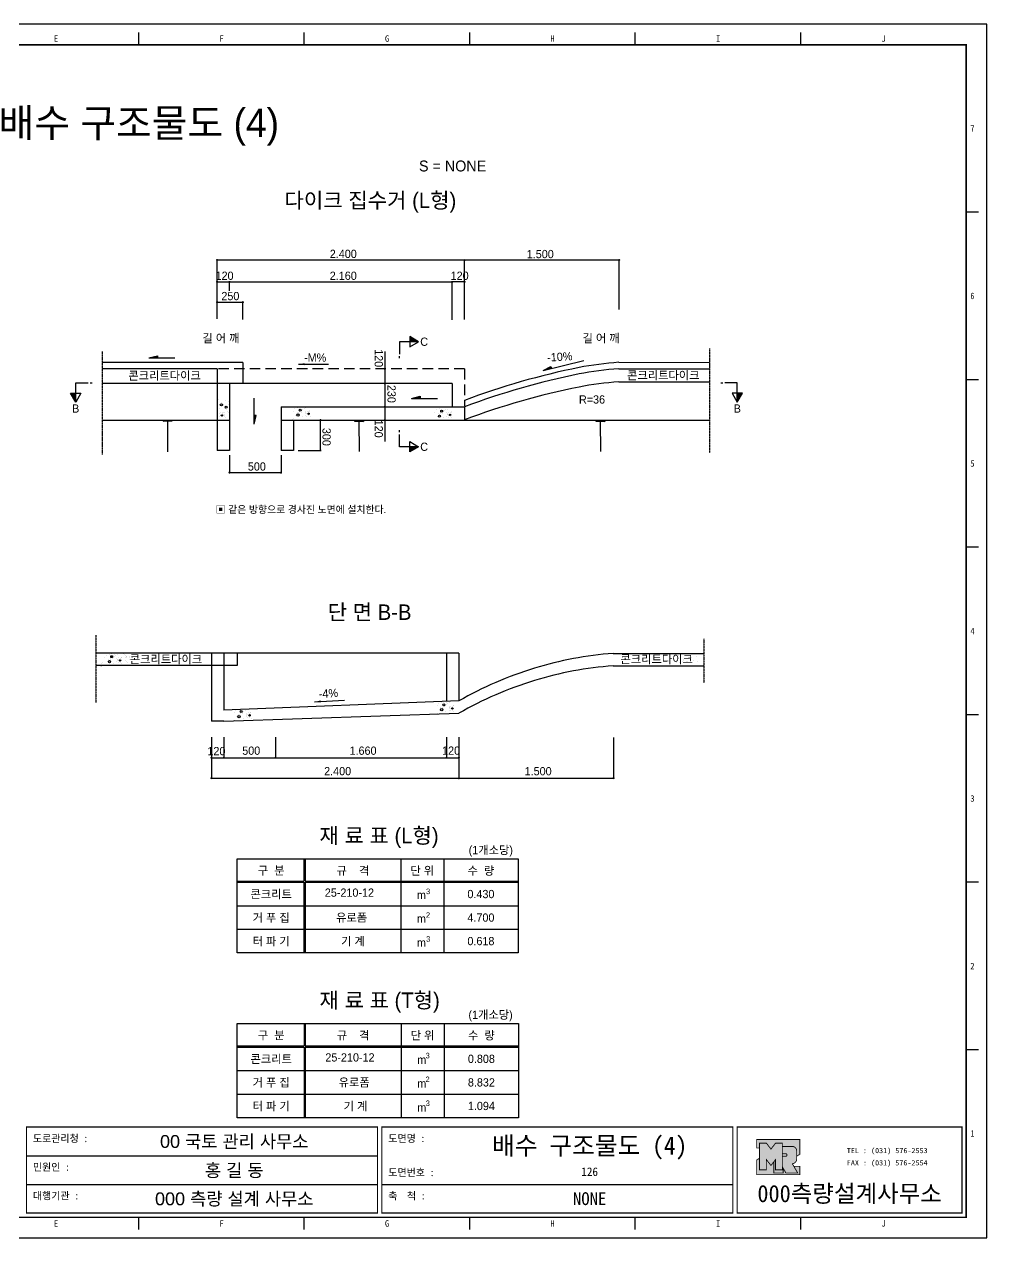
# Model space of a CAD drawing. Header units: millimetres. Extents: x 1037 to 1870, y -3 to 585.
# Drawn here: x 1403 to 1870, y -3 to 585 of the extents above; entities that cross this region are included whole.
import ezdxf
from ezdxf.enums import TextEntityAlignment as Align

# ---------------------------------------------------------------- set-up
doc = ezdxf.new("R2010")
doc.units = ezdxf.units.MM
doc.header["$LTSCALE"] = 0.2
doc.linetypes.add('CENTER', pattern=[2, 1.25, -0.25, 0.25, -0.25])
doc.linetypes.add('HIDDEN', pattern=[9.525, 6.35, -3.175])
for name, color, linetype in [('CZ-DIMT-0002', 7, 'Continuous'), ('CZ-LIN2-0003', 3, 'Continuous'), ('CZ-LINE-0001', 7, 'Continuous'), ('CZ-TEXT-BOX0', 7, 'Continuous'), ('TITLE', 7, 'Continuous')]:
    doc.layers.add(name, color=color, linetype=linetype)
doc.styles.add('견고딕', font='arial.ttf')
doc.styles.add('돋움', font='')
doc.styles.add('돋음체', font='')
doc.styles.get('돋움').set_extended_font_data('Dotum')
doc.styles.get('돋음체').set_extended_font_data('DotumChe')

msp = doc.modelspace()

# ---------------------------------------------------------------- hatches: boundary and pattern name
at = {"layer": 'TITLE', "ltscale": 150}
h = msp.add_hatch(color=8, dxfattribs=at)
edge = h.paths.add_edge_path()
edge.add_line((1779.02, 44.35), (1758.05, 44.35))
edge.add_line((1758.05, 44.35), (1758.05, 40.26))
edge.add_line((1758.05, 40.26), (1759.44, 40.26))
edge.add_line((1759.44, 40.26), (1759.44, 42.57))
edge.add_line((1759.44, 42.57), (1762.76, 42.57))
edge.add_line((1762.76, 42.57), (1764.98, 39.71))
edge.add_line((1764.98, 39.71), (1767.2, 42.57))
edge.add_line((1767.2, 42.57), (1770.53, 42.57))
edge.add_line((1770.53, 42.57), (1770.53, 41))
edge.add_line((1770.53, 41), (1775.32, 41))
edge.add_arc((1775.32, 38.9), 2.1, 0, 90, ccw=False)
edge.add_line((1777.42, 38.9), (1777.42, 36.21))
edge.add_line((1777.42, 36.21), (1779.02, 37.21))
edge.add_line((1779.02, 37.21), (1779.02, 44.35))
h.paths.add_polyline_path([(1766.33, 33.49), (1764.98, 31.76), (1762.76, 34.61), (1762.76, 29.67), (1759.44, 29.67), (1759.44, 35.27), (1758.05, 34.41), (1758.05, 27.27), (1779.02, 27.27), (1779.02, 31.35), (1776.08, 31.35), (1777.95, 28.11), (1772.24, 28.11), (1770.87, 30.48), (1770.87, 28.11), (1766.33, 28.11)])
msp.add_hatch(color=5, dxfattribs=at).paths.add_polyline_path([(1770.53, 42.57), (1767.2, 42.57), (1764.98, 39.71), (1762.76, 42.57), (1759.44, 42.57), (1759.44, 29.67), (1762.76, 29.67), (1762.76, 34.61), (1764.98, 31.76), (1767.2, 34.61), (1767.2, 29.67), (1770.53, 29.67)])
h = msp.add_hatch(color=161, dxfattribs=at)
edge = h.paths.add_edge_path()
edge.add_arc((1775.32, 38.9), 2.1, 360, 450)
edge.add_line((1775.32, 41), (1770.53, 41))
edge.add_line((1770.53, 41), (1770.53, 37.36))
edge.add_line((1770.53, 37.36), (1772.48, 37.36))
edge.add_arc((1772.48, 37.13), 0.222, 0, 90, ccw=False)
edge.add_line((1772.71, 37.13), (1772.71, 36.52))
edge.add_arc((1772.48, 36.52), 0.222, -90, 0, ccw=False)
edge.add_line((1772.48, 36.3), (1770.53, 36.3))
edge.add_line((1770.53, 36.3), (1770.53, 29.67))
edge.add_line((1770.53, 29.67), (1767.2, 29.67))
edge.add_line((1767.2, 29.67), (1767.2, 34.61))
edge.add_line((1767.2, 34.61), (1766.33, 33.49))
edge.add_line((1766.33, 33.49), (1766.33, 28.11))
edge.add_line((1766.33, 28.11), (1770.87, 28.11))
edge.add_line((1770.87, 28.11), (1770.87, 30.48))
edge.add_line((1770.87, 30.48), (1772.24, 28.11))
edge.add_line((1772.24, 28.11), (1777.95, 28.11))
edge.add_line((1777.95, 28.11), (1775.32, 32.66))
edge.add_arc((1775.32, 34.76), 2.1, 270, 360)
edge.add_line((1777.42, 34.76), (1777.42, 38.9))

# ---------------------------------------------------------------- linework, layer by layer
at = {"layer": 'CZ-LIN2-0003'}
for p, q in [((1508.88, 421.18), (1440.61, 421.18)), ((1496.38, 418.14), (1440.61, 418.14)), ((1496.38, 418.14), (1496.38, 378.58)), ((1508.88, 421.18), (1508.88, 411.01)), ((1691.2, 421.33), (1735.1, 421.32)), ((1691.2, 418.21), (1735.1, 418.19)), ((1508.88, 411.01), (1440.61, 411.01)), ((1502.38, 410.69), (1502.38, 378.58)), ((1610.38, 411.01), (1508.88, 411.01)), ((1610.38, 411.01), (1610.38, 399.74)), ((1691.2, 411.88), (1735.1, 411.86)), ((1527.38, 399.74), (1527.38, 378.58)), ((1527.38, 399.74), (1616.38, 399.74)), ((1616.38, 399.74), (1616.38, 393.42)), ((1440.61, 393.3), (1502.38, 393.3)), ((1527.38, 393.3), (1735.13, 393.3)), ((1533.38, 393.3), (1533.38, 378.58)), ((1502.38, 378.58), (1496.38, 378.58)), ((1533.38, 378.58), (1527.38, 378.58)), ((1506.14, 280.25), (1437.53, 280.25)), ((1493.64, 280.25), (1493.64, 247.21)), ((1499.64, 280.25), (1499.64, 252.67)), ((1613.64, 280.25), (1506.14, 280.25)), ((1506.14, 280.25), (1506.14, 274.23)), ((1607.64, 280.44), (1607.64, 256.85)), ((1613.64, 280.25), (1613.64, 257.08)), ((1688.46, 280.14), (1732.36, 280.14)), ((1506.14, 274.23), (1437.53, 274.23)), ((1688.46, 274.14), (1732.36, 274.14)), ((1613.64, 257.08), (1499.64, 252.67)), ((1499.64, 247.21), (1493.64, 247.21)), ((1499.64, 247.21), (1613.64, 251.08))]:
    msp.add_line(p, q, dxfattribs=at)
at = {"layer": 'CZ-LIN2-0003', "linetype": 'HIDDEN', "ltscale": 4}
for q in [(1496.38, 418.14), (1616.38, 400.19)]:
    msp.add_line((1616.38, 418.14), q, dxfattribs=at)
at = {"layer": 'CZ-LIN2-0003'}
for points in [[(1642.32, 134.9), (1506.12, 134.9), (1506.12, 180.52), (1642.32, 180.52)], [(1642.58, 54.92), (1506.12, 54.92), (1506.12, 100.63), (1642.58, 100.63)]]:
    msp.add_lwpolyline(points, close=True, dxfattribs=at)
for centre, radius, start, end in [((1743.81, 63.52), 362.49, 101.444, 110.58228), ((1704.42, 245.5), 176.33, 94.29904, 100.63097), ((1704.42, 242.37), 176.33, 94.29904, 100.63097), ((1743.81, 60.4), 362.49, 101.444, 110.58228), ((1743.81, 54.07), 362.49, 101.444, 110.58228), ((1704.42, 236.05), 176.33, 94.29904, 100.63097), ((1701.68, 104.31), 176.32, 100.63097, 106.9629), ((1701.68, 104.31), 176.32, 94.29904, 100.63097), ((1701.68, 104.31), 176.32, 106.9629, 113.45846), ((1701.68, 98.31), 176.32, 100.63097, 106.9629), ((1701.68, 98.31), 176.32, 94.29904, 100.63097), ((1701.68, 104.31), 176.32, 113.45846, 119.95403), ((1701.68, 98.31), 176.32, 106.9629, 113.45846), ((1701.68, 98.31), 176.32, 113.45846, 119.95403)]:
    msp.add_arc(centre, radius, start, end, dxfattribs=at)
at = {"layer": 'CZ-LINE-0001'}
for p, q in [((1496.38, 442.37), (1496.38, 470.97)), ((1496.38, 470.97), (1691.38, 470.97)), ((1691.38, 446.91), (1691.38, 470.97)), ((1616.38, 442.07), (1616.38, 470.87)), ((1496.38, 442.37), (1496.38, 461.35)), ((1496.38, 460.35), (1610.38, 460.35)), ((1502.38, 456), (1502.38, 460.35)), ((1610.38, 442), (1610.38, 460.35)), ((1616.38, 460.35), (1610.38, 460.35)), ((1616.38, 442.07), (1616.38, 461.35)), ((1496.38, 442.37), (1496.38, 451.5)), ((1496.38, 450.5), (1508.88, 450.5)), ((1508.88, 442.07), (1508.88, 450.5)), ((1584.77, 431.33), (1584.77, 425.33)), ((1594.11, 431.33), (1584.77, 431.33)), ((1589.77, 433.83), (1589.77, 428.83)), ((1594.11, 431.33), (1589.77, 433.83)), ((1589.77, 428.83), (1594.11, 431.33)), ((1463.26, 423.43), (1467.43, 424.48)), ((1467.43, 424.48), (1467.44, 423.44)), ((1577.7, 426.59), (1577.7, 382.91)), ((1584.77, 423.33), (1584.77, 424.33)), ((1463.26, 423.43), (1475.87, 423.47)), ((1535.87, 420.43), (1550.45, 420.43)), ((1654.45, 417.31), (1674.25, 422.17)), ((1654.45, 417.31), (1658.26, 419.32)), ((1434.79, 411.41), (1435.79, 411.41)), ((1740.66, 411.41), (1741.66, 411.41)), ((1496.61, 403.32), (1496.61, 403.32)), ((1496.93, 403.12), (1496.93, 403.12)), ((1497.91, 401.21), (1497.91, 401.21)), ((1498.07, 401.27), (1498.07, 401.27)), ((1498.34, 401.53), (1498.34, 401.53)), ((1498.36, 401.81), (1498.36, 401.81)), ((1499.06, 400.75), (1499.06, 400.75)), ((1499.61, 401.08), (1499.61, 401.08)), ((1499.66, 400.3), (1499.66, 400.3)), ((1500.53, 402.78), (1500.53, 402.78)), ((1501.74, 402.18), (1501.74, 402.18)), ((1501.95, 400.66), (1501.95, 400.66)), ((1514.29, 391.37), (1514.29, 403.98)), ((1590.68, 403.86), (1594.85, 404.9)), ((1590.68, 403.86), (1603.28, 403.86)), ((1594.85, 404.9), (1594.85, 403.86)), ((1497.32, 394.9), (1497.32, 394.9)), ((1497.53, 398.82), (1497.53, 398.82)), ((1497.62, 396.55), (1497.62, 396.55)), ((1497.81, 395.46), (1497.81, 395.46)), ((1498.06, 397.15), (1498.06, 397.15)), ((1498.8, 396.92), (1498.8, 396.92)), ((1499.09, 396.69), (1499.09, 396.69)), ((1499.36, 396.95), (1499.36, 396.95)), ((1499.74, 399.07), (1499.74, 399.07)), ((1499.85, 395.33), (1499.85, 395.33)), ((1499.88, 397.02), (1499.88, 397.02)), ((1499.93, 396.24), (1499.93, 396.24)), ((1500.01, 395.01), (1500.01, 395.01)), ((1500.14, 400), (1500.14, 400)), ((1500.21, 394.8), (1500.21, 394.8)), ((1500.42, 398.72), (1500.42, 398.72)), ((1500.82, 398.35), (1500.82, 398.35)), ((1501.45, 397.51), (1501.45, 397.51)), ((1501.69, 396.83), (1501.69, 396.83)), ((1514.29, 391.37), (1515.33, 395.54)), ((1515.33, 395.54), (1514.29, 395.54)), ((1533.42, 397.68), (1533.42, 397.68)), ((1533.95, 398.92), (1533.95, 398.92)), ((1534.52, 395.57), (1534.52, 395.57)), ((1534.81, 395.57), (1534.81, 395.57)), ((1535.09, 395.32), (1535.09, 395.32)), ((1535.16, 395.17), (1535.16, 395.17)), ((1535.17, 396.87), (1535.17, 396.87)), ((1535.45, 399.23), (1535.45, 399.23)), ((1535.54, 396.34), (1535.54, 396.34)), ((1535.95, 396.97), (1535.95, 396.97)), ((1536.22, 397.47), (1536.22, 397.47)), ((1537.17, 397.13), (1537.17, 397.13)), ((1537.47, 397.83), (1537.47, 397.83)), ((1537.57, 394.94), (1537.57, 394.94)), ((1537.82, 398.25), (1537.82, 398.25)), ((1538.62, 398.93), (1538.62, 398.93)), ((1539.2, 395.58), (1539.2, 395.58)), ((1539.21, 397.4), (1539.21, 397.4)), ((1539.28, 399.21), (1539.28, 399.21)), ((1539.32, 396.89), (1539.32, 396.89)), ((1539.38, 396.32), (1539.38, 396.32)), ((1539.59, 396.63), (1539.59, 396.63)), ((1539.83, 395.17), (1539.83, 395.17)), ((1539.99, 397.5), (1539.99, 397.5)), ((1540.89, 397.48), (1540.89, 397.48)), ((1540.9, 395.44), (1540.9, 395.44)), ((1541.21, 397.66), (1541.21, 397.66)), ((1541.4, 397.88), (1541.4, 397.88)), ((1541.5, 394.99), (1541.5, 394.99)), ((1602.04, 397.14), (1602.04, 397.14)), ((1602.57, 398.39), (1602.57, 398.39)), ((1603.14, 395.03), (1603.14, 395.03)), ((1603.43, 395.03), (1603.43, 395.03)), ((1603.7, 394.78), (1603.7, 394.78)), ((1603.78, 394.63), (1603.78, 394.63)), ((1603.79, 396.33), (1603.79, 396.33)), ((1604.07, 398.7), (1604.07, 398.7)), ((1604.16, 395.81), (1604.16, 395.81)), ((1604.57, 396.43), (1604.57, 396.43)), ((1604.84, 396.93), (1604.84, 396.93)), ((1605.79, 396.6), (1605.79, 396.6)), ((1606.09, 397.29), (1606.09, 397.29)), ((1606.19, 394.4), (1606.19, 394.4)), ((1606.44, 397.72), (1606.44, 397.72)), ((1607.24, 398.39), (1607.24, 398.39)), ((1607.82, 395.04), (1607.82, 395.04)), ((1607.83, 396.86), (1607.83, 396.86)), ((1607.9, 398.68), (1607.9, 398.68)), ((1607.94, 396.35), (1607.94, 396.35)), ((1608, 395.79), (1608, 395.79)), ((1608.21, 396.1), (1608.21, 396.1)), ((1608.45, 394.64), (1608.45, 394.64)), ((1608.61, 396.97), (1608.61, 396.97)), ((1609.51, 396.94), (1609.51, 396.94)), ((1609.52, 394.9), (1609.52, 394.9)), ((1609.83, 397.13), (1609.83, 397.13)), ((1610.02, 397.34), (1610.02, 397.34)), ((1610.11, 394.45), (1610.11, 394.45)), ((1470.17, 393.09), (1470.17, 392.72)), ((1470.17, 392.72), (1474.6, 392.94)), ((1472.38, 392.83), (1472.38, 377.98)), ((1474.6, 393.32), (1474.6, 392.94)), ((1533.13, 393.73), (1533.13, 393.73)), ((1533.32, 394.06), (1533.32, 394.06)), ((1546.5, 378.58), (1546.5, 393.3)), ((1563.01, 393.19), (1562.97, 392.82)), ((1562.97, 392.82), (1567.39, 392.59)), ((1565.18, 392.71), (1565.23, 378.06)), ((1567.43, 392.96), (1567.39, 392.59)), ((1680.06, 393.19), (1680.02, 392.82)), ((1680.02, 392.82), (1684.44, 392.59)), ((1682.23, 392.71), (1682.28, 378.06)), ((1684.48, 392.96), (1684.44, 392.59)), ((1584.77, 387.38), (1584.77, 388.38)), ((1584.77, 380.38), (1584.77, 386.38)), ((1589.77, 382.88), (1594.11, 380.38)), ((1589.77, 377.88), (1589.77, 382.88)), ((1535.77, 378.58), (1546.5, 378.58)), ((1594.11, 380.38), (1584.77, 380.38)), ((1594.11, 380.38), (1589.77, 377.88)), ((1502.38, 376.23), (1502.38, 367.83)), ((1527.38, 376.23), (1527.38, 367.83)), ((1502.38, 367.83), (1527.38, 367.83)), ((1442, 278.09), (1442, 278.09)), ((1442.52, 279.33), (1442.52, 279.33)), ((1443.75, 277.28), (1443.75, 277.28)), ((1444.02, 279.64), (1444.02, 279.64)), ((1444.12, 276.75), (1444.12, 276.75)), ((1444.53, 277.38), (1444.53, 277.38)), ((1444.8, 277.88), (1444.8, 277.88)), ((1445.1, 279.86), (1445.1, 279.86)), ((1445.75, 277.54), (1445.75, 277.54)), ((1446.05, 278.24), (1446.05, 278.24)), ((1446.4, 278.67), (1446.4, 278.67)), ((1446.56, 279.75), (1446.56, 279.75)), ((1447.19, 279.34), (1447.19, 279.34)), ((1447.79, 277.81), (1447.79, 277.81)), ((1447.86, 279.63), (1447.86, 279.63)), ((1447.89, 277.3), (1447.89, 277.3)), ((1447.95, 276.74), (1447.95, 276.74)), ((1448.17, 277.04), (1448.17, 277.04)), ((1448.57, 277.91), (1448.57, 277.91)), ((1449.47, 277.89), (1449.47, 277.89)), ((1449.79, 278.08), (1449.79, 278.08)), ((1449.98, 278.29), (1449.98, 278.29)), ((1450.91, 279.98), (1450.91, 279.98)), ((1451.23, 279.75), (1451.23, 279.75)), ((1451.82, 278.34), (1451.82, 278.34)), ((1451.86, 279.35), (1451.86, 279.35)), ((1452.01, 276.88), (1452.01, 276.88)), ((1452.4, 278.61), (1452.4, 278.61)), ((1452.6, 278.45), (1452.6, 278.45)), ((1452.68, 278.36), (1452.68, 278.36)), ((1453.81, 278.27), (1453.81, 278.27)), ((1453.82, 278.61), (1453.82, 278.61)), ((1453.99, 277.16), (1453.99, 277.16)), ((1439.71, 273.87), (1439.71, 273.87)), ((1440.13, 275), (1440.13, 275)), ((1440.19, 273.83), (1440.19, 273.83)), ((1440.49, 273.98), (1440.49, 273.98)), ((1440.59, 275.67), (1440.59, 275.67)), ((1441.71, 274.14), (1441.71, 274.14)), ((1441.89, 274.47), (1441.89, 274.47)), ((1443.1, 275.98), (1443.1, 275.98)), ((1443.39, 275.98), (1443.39, 275.98)), ((1443.66, 275.73), (1443.66, 275.73)), ((1443.73, 275.58), (1443.73, 275.58)), ((1446.15, 275.35), (1446.15, 275.35)), ((1447.77, 275.99), (1447.77, 275.99)), ((1448.41, 275.59), (1448.41, 275.59)), ((1449.48, 275.85), (1449.48, 275.85)), ((1450.07, 275.4), (1450.07, 275.4)), ((1452.44, 276), (1452.44, 276)), ((1453.08, 275.59), (1453.08, 275.59)), ((1543.59, 256.63), (1558.14, 257.51)), ((1603.14, 254.77), (1603.14, 254.77)), ((1603.66, 256.01), (1603.66, 256.01)), ((1604.89, 253.95), (1604.89, 253.95)), ((1605.17, 256.32), (1605.17, 256.32)), ((1605.26, 253.43), (1605.26, 253.43)), ((1605.67, 254.06), (1605.67, 254.06)), ((1605.94, 254.56), (1605.94, 254.56)), ((1606.24, 256.54), (1606.24, 256.54)), ((1606.89, 254.22), (1606.89, 254.22)), ((1607.19, 254.91), (1607.19, 254.91)), ((1607.54, 255.34), (1607.54, 255.34)), ((1607.7, 256.42), (1607.7, 256.42)), ((1608.34, 256.02), (1608.34, 256.02)), ((1608.93, 254.49), (1608.93, 254.49)), ((1609, 256.3), (1609, 256.3)), ((1609.04, 253.97), (1609.04, 253.97)), ((1609.1, 253.41), (1609.1, 253.41)), ((1609.31, 253.72), (1609.31, 253.72)), ((1609.71, 254.59), (1609.71, 254.59)), ((1610.61, 254.57), (1610.61, 254.57)), ((1610.93, 254.75), (1610.93, 254.75)), ((1611.12, 254.96), (1611.12, 254.96)), ((1504.53, 247.47), (1504.53, 247.47)), ((1504.71, 247.8), (1504.71, 247.8)), ((1504.82, 251.42), (1504.82, 251.42)), ((1505.34, 252.66), (1505.34, 252.66)), ((1505.92, 249.31), (1505.92, 249.31)), ((1506.2, 249.31), (1506.2, 249.31)), ((1506.48, 249.06), (1506.48, 249.06)), ((1506.55, 248.91), (1506.55, 248.91)), ((1506.56, 250.61), (1506.56, 250.61)), ((1506.84, 252.97), (1506.84, 252.97)), ((1506.93, 250.08), (1506.93, 250.08)), ((1507.34, 250.71), (1507.34, 250.71)), ((1507.62, 251.21), (1507.62, 251.21)), ((1508.56, 250.87), (1508.56, 250.87)), ((1508.87, 251.57), (1508.87, 251.57)), ((1508.96, 248.68), (1508.96, 248.68)), ((1509.22, 251.99), (1509.22, 251.99)), ((1510.01, 252.67), (1510.01, 252.67)), ((1510.59, 249.32), (1510.59, 249.32)), ((1510.6, 251.14), (1510.6, 251.14)), ((1510.68, 252.96), (1510.68, 252.96)), ((1510.71, 250.63), (1510.71, 250.63)), ((1510.77, 250.07), (1510.77, 250.07)), ((1510.99, 250.37), (1510.99, 250.37)), ((1511.22, 248.92), (1511.22, 248.92)), ((1511.38, 251.24), (1511.38, 251.24)), ((1512.29, 251.22), (1512.29, 251.22)), ((1512.29, 249.18), (1512.29, 249.18)), ((1512.6, 251.4), (1512.6, 251.4)), ((1512.79, 251.62), (1512.79, 251.62)), ((1512.89, 248.73), (1512.89, 248.73)), ((1602.85, 250.81), (1602.85, 250.81)), ((1603.03, 251.15), (1603.03, 251.15)), ((1604.24, 252.66), (1604.24, 252.66)), ((1604.53, 252.66), (1604.53, 252.66)), ((1604.8, 252.4), (1604.8, 252.4)), ((1604.88, 252.25), (1604.88, 252.25)), ((1607.29, 252.02), (1607.29, 252.02)), ((1608.91, 252.66), (1608.91, 252.66)), ((1609.55, 252.26), (1609.55, 252.26)), ((1610.62, 252.52), (1610.62, 252.52)), ((1611.21, 252.07), (1611.21, 252.07)), ((1493.64, 239.49), (1493.64, 219.62)), ((1499.64, 239.49), (1499.64, 229.54)), ((1524.64, 239.49), (1524.64, 229.54)), ((1607.64, 239.49), (1607.64, 229.54)), ((1613.64, 239.49), (1613.64, 228.54)), ((1613.64, 239.34), (1613.64, 219.59)), ((1688.64, 239.34), (1688.64, 219.62)), ((1493.64, 229.54), (1613.64, 229.54)), ((1493.64, 219.62), (1688.64, 219.62)), ((1538.49, 180.52), (1538.49, 169.69)), ((1539.06, 180.52), (1539.06, 169.69)), ((1585.43, 180.52), (1585.43, 169.69)), ((1606.33, 180.52), (1606.33, 169.69)), ((1506.12, 169.69), (1538.49, 169.69)), ((1506.12, 169.12), (1538.49, 169.12)), ((1538.49, 169.12), (1538.49, 134.9)), ((1539.06, 169.69), (1642.32, 169.69)), ((1539.06, 169.12), (1642.32, 169.12)), ((1539.06, 169.12), (1539.06, 134.9)), ((1585.43, 169.12), (1585.43, 134.9)), ((1606.33, 169.12), (1606.33, 134.9)), ((1506.12, 157.71), (1538.49, 157.71)), ((1539.06, 157.71), (1642.32, 157.71)), ((1506.12, 146.31), (1538.49, 146.31)), ((1539.06, 146.31), (1642.32, 146.31)), ((1538.55, 100.63), (1538.55, 89.78)), ((1539.12, 100.63), (1539.12, 89.78)), ((1585.58, 100.63), (1585.58, 89.78)), ((1606.52, 100.63), (1606.52, 89.78)), ((1506.12, 89.78), (1538.55, 89.78)), ((1506.12, 89.21), (1538.55, 89.21)), ((1538.55, 89.21), (1538.55, 54.92)), ((1539.12, 89.78), (1642.58, 89.78)), ((1539.12, 89.21), (1642.58, 89.21)), ((1539.12, 89.21), (1539.12, 54.92)), ((1585.58, 89.21), (1585.58, 54.92)), ((1606.52, 89.21), (1606.52, 54.92)), ((1506.12, 77.78), (1538.55, 77.78)), ((1539.12, 77.78), (1642.58, 77.78)), ((1506.12, 66.35), (1538.55, 66.35)), ((1539.12, 66.35), (1642.58, 66.35))]:
    msp.add_line(p, q, dxfattribs=at)
at = {"layer": 'CZ-LINE-0001', "linetype": 'CENTER'}
for p, q in [((1440.61, 426.61), (1440.61, 376.63)), ((1735.13, 428.08), (1735.13, 377.4)), ((1437.53, 288.99), (1437.53, 256.39)), ((1732.36, 287.14), (1732.36, 265.79))]:
    msp.add_line(p, q, dxfattribs=at)
at = {"layer": 'CZ-LINE-0001', "const_width": 0.5}
for points in [[(1496.13, 470.97, 1), (1496.63, 470.97, 1)], [(1616.13, 470.87, 1), (1616.63, 470.87, 1)], [(1691.13, 470.97, 1), (1691.63, 470.97, 1)], [(1496.13, 460.35, 1), (1496.63, 460.35, 1)], [(1502.13, 460.35, 1), (1502.63, 460.35, 1)], [(1610.13, 460.35, 1), (1610.63, 460.35, 1)], [(1616.13, 460.35, 1), (1616.63, 460.35, 1)], [(1496.13, 450.5, 1), (1496.63, 450.5, 1)], [(1508.63, 450.5, 1), (1509.13, 450.5, 1)], [(1577.45, 418.14, 1), (1577.95, 418.14, 1)], [(1577.45, 411.01, 1), (1577.95, 411.01, 1)], [(1577.45, 399.74, 1), (1577.95, 399.74, 1)], [(1546.25, 393.3, 1), (1546.75, 393.3, 1)], [(1577.45, 393.3, 1), (1577.95, 393.3, 1)], [(1546.25, 378.58, 1), (1546.75, 378.58, 1)], [(1502.13, 367.83, 1), (1502.63, 367.83, 1)], [(1527.13, 367.83, 1), (1527.63, 367.83, 1)], [(1493.39, 229.54, 1), (1493.89, 229.54, 1)], [(1499.39, 229.54, 1), (1499.89, 229.54, 1)], [(1524.39, 229.54, 1), (1524.89, 229.54, 1)], [(1607.39, 229.54, 1), (1607.89, 229.54, 1)], [(1613.39, 229.54, 1), (1613.89, 229.54, 1)], [(1493.39, 219.62, 1), (1493.89, 219.62, 1)], [(1613.39, 219.59, 1), (1613.89, 219.59, 1)], [(1688.39, 219.62, 1), (1688.89, 219.62, 1)]]:
    msp.add_lwpolyline(points, format="xyb", close=True, dxfattribs=at)
at = {"layer": 'CZ-LINE-0001'}
for points in [[(1425.29, 406.41), (1430.29, 406.41), (1427.79, 402.07)], [(1751.16, 406.41), (1746.16, 406.41), (1748.66, 402.07)]]:
    msp.add_lwpolyline(points, close=True, dxfattribs=at)
for points in [[(1427.79, 402.07), (1427.79, 411.41), (1433.79, 411.41)], [(1748.66, 402.07), (1748.66, 411.41), (1742.66, 411.41)]]:
    msp.add_lwpolyline(points, dxfattribs=at)
for centre, radius in [((1498.47, 400.72), 0.541), ((1498.74, 395.56), 0.335), ((1500.8, 399.51), 0.474), ((1535.61, 395.75), 0.541), ((1536.66, 398.15), 0.474), ((1540.74, 396.35), 0.335), ((1604.23, 395.22), 0.541), ((1605.28, 397.62), 0.474), ((1609.36, 395.82), 0.335), ((1444.19, 276.16), 0.541), ((1445.24, 278.56), 0.474), ((1449.31, 276.76), 0.335), ((1605.33, 252.84), 0.541), ((1606.38, 255.24), 0.474), ((1610.46, 253.44), 0.335), ((1507, 249.49), 0.541), ((1508.05, 251.89), 0.474), ((1512.13, 250.09), 0.335)]:
    msp.add_circle(centre, radius, dxfattribs=at)
for points in [[(1594.11, 431.33), (1589.77, 433.83), (1589.77, 431.33)], [(1467.43, 424.48), (1467.44, 423.44), (1463.26, 423.43)], [(1535.87, 420.43), (1538.87, 420.93), (1538.87, 419.93)], [(1658.26, 419.32), (1658.5, 418.31), (1654.45, 417.31)], [(1427.79, 402.07), (1425.29, 406.41), (1427.79, 406.41)], [(1748.66, 402.07), (1751.16, 406.41), (1748.66, 406.41)], [(1594.85, 404.9), (1594.85, 403.86), (1590.68, 403.86)], [(1515.33, 395.54), (1514.29, 395.54), (1514.29, 391.37)], [(1470.17, 393.09), (1474.6, 393.32), (1470.17, 392.72), (1474.6, 392.94)], [(1563.01, 393.19), (1567.43, 392.96), (1562.97, 392.82), (1567.39, 392.59)], [(1680.06, 393.19), (1684.48, 392.96), (1680.02, 392.82), (1684.44, 392.59)], [(1594.11, 380.38), (1589.77, 377.88), (1589.77, 380.38)], [(1543.59, 256.63), (1546.55, 257.31), (1546.61, 256.31)]]:
    msp.add_solid(points, dxfattribs=at)
at = {"layer": 'CZ-TEXT-BOX0'}
for p, q in [((1658.26, 419.32), (1658.5, 418.31)), ((1719.78, 277.74), (1719.78, 277.74)), ((1720.34, 278.98), (1720.34, 278.98)), ((1721.24, 277.88), (1721.24, 277.88)), ((1722.33, 277.15), (1722.33, 277.15)), ((1722.7, 276.81), (1722.7, 276.81)), ((1726.01, 277.75), (1726.01, 277.75)), ((1726.64, 278.08), (1726.64, 278.08)), ((1727.41, 276.7), (1727.41, 276.7)), ((1728.71, 278.57), (1728.71, 278.57)), ((1718.83, 276.03), (1718.83, 276.03)), ((1719.36, 275.64), (1719.36, 275.64)), ((1720.4, 275.78), (1720.4, 275.78)), ((1722.03, 275.99), (1722.03, 275.99)), ((1724.06, 276.1), (1724.06, 276.1)), ((1724.74, 276.35), (1724.74, 276.35)), ((1725.78, 276.49), (1725.78, 276.49)), ((1729.18, 276.08), (1729.18, 276.08))]:
    msp.add_line(p, q, dxfattribs=at)
at = {"layer": 'TITLE', "color": 7, "linetype": 'Continuous'}
for p, q in [((1458.41, 575.39), (1458.41, 581.34)), ((1538.67, 575.39), (1538.67, 581.34)), ((1618.93, 575.39), (1618.93, 581.34)), ((1699.2, 575.39), (1699.2, 581.34)), ((1779.46, 575.39), (1779.46, 581.34)), ((1865.67, 494.14), (1859.72, 494.14)), ((1865.67, 412.88), (1859.72, 412.88)), ((1865.67, 331.63), (1859.72, 331.63)), ((1865.67, 250.37), (1859.72, 250.37)), ((1865.67, 169.12), (1859.72, 169.12)), ((1865.67, 87.86), (1859.72, 87.86)), ((1458.41, 0.66), (1458.41, 6.61)), ((1538.67, 0.66), (1538.67, 6.61)), ((1618.93, 0.66), (1618.93, 6.61)), ((1699.2, 0.66), (1699.2, 6.61)), ((1779.46, 0.66), (1779.46, 6.61))]:
    msp.add_line(p, q, dxfattribs=at)
at = {"layer": 'TITLE'}
msp.add_line((1859.72, 567.33), (1859.72, 7.18), dxfattribs=at)
at = {"layer": 'TITLE', "ltscale": 150}
for p, q in [((1403.91, 36.51), (1574.19, 36.51)), ((1403.91, 22.6), (1574.19, 22.6)), ((1576.27, 22.6), (1746.55, 22.6))]:
    msp.add_line(p, q, dxfattribs=at)
at = {"layer": 'TITLE'}
msp.add_lwpolyline([(1037.27, -3.29), (1869.62, -3.29), (1869.62, 585.3), (1037.27, 585.3)], close=True, dxfattribs=at)
at = {"layer": 'TITLE', "linetype": 'Continuous', "const_width": 0.793}
msp.add_lwpolyline([(1057.09, 6.61), (1057.09, 575.39), (1859.72, 575.39), (1859.72, 6.61)], close=True, dxfattribs=at)
at = {"layer": 'TITLE', "ltscale": 150}
for points, const_width in [([(1574.19, 8.69), (1403.91, 8.69), (1403.91, 50.42), (1574.19, 50.42)], 0.522), ([(1576.27, 50.42), (1746.55, 50.42), (1746.55, 8.69), (1576.27, 8.69)], 0.522), ([(1857.64, 50.42), (1857.64, 8.69), (1748.64, 8.69), (1748.64, 50.42), (1857.64, 50.42)], 0.522), ([(1770.53, 42.57), (1767.2, 42.57), (1764.98, 39.71), (1762.76, 42.57), (1759.44, 42.57), (1759.44, 29.67), (1762.76, 29.67), (1762.76, 34.61), (1764.98, 31.76), (1767.2, 34.61), (1767.2, 29.67), (1770.53, 29.67)], 0.417), ([(1766.33, 33.49), (1764.98, 31.76), (1762.76, 34.61), (1762.76, 29.67), (1759.44, 29.67), (1759.44, 35.27), (1758.05, 34.41), (1758.05, 27.27), (1779.02, 27.27), (1779.02, 31.35), (1776.08, 31.35), (1777.95, 28.11), (1772.24, 28.11), (1770.87, 30.48), (1770.87, 28.11), (1766.33, 28.11)], 0.417)]:
    msp.add_lwpolyline(points, close=True, dxfattribs=dict(at, const_width=const_width))
at = {"layer": 'TITLE', "ltscale": 150, "const_width": 0.417}
for points in [[(1779.02, 44.35), (1758.05, 44.35), (1758.05, 40.26), (1759.44, 40.26), (1759.44, 42.57), (1762.76, 42.57), (1764.98, 39.71), (1767.2, 42.57), (1770.53, 42.57), (1770.53, 41), (1775.32, 41, -0.414214), (1777.42, 38.9), (1777.42, 36.21), (1779.02, 37.21)], [(1777.42, 38.9, 0.414214), (1775.32, 41), (1770.53, 41), (1770.53, 37.36), (1772.48, 37.36, -0.414214), (1772.71, 37.13), (1772.71, 36.52, -0.414214), (1772.48, 36.3), (1770.53, 36.3), (1770.53, 29.67), (1767.2, 29.67), (1767.2, 34.61), (1766.33, 33.49), (1766.33, 28.11), (1770.87, 28.11), (1770.87, 30.48), (1772.24, 28.11), (1777.95, 28.11), (1775.32, 32.66, 0.414214), (1777.42, 34.76)]]:
    msp.add_lwpolyline(points, format="xyb", close=True, dxfattribs=at)

# ---------------------------------------------------------------- texts
at = {"layer": 'CZ-DIMT-0002', "style": '돋움'}
for s, p in [('2.400', (1551.02, 471.94)), ('1.500', (1646.55, 471.84)), ('120', (1495.63, 461.32)), ('2.160', (1551.02, 461.32)), ('120', (1609.63, 461.32)), ('250', (1498.45, 451.47)), ('길 어 깨', (1489.28, 431)), ('길 어 깨', (1673.61, 431)), ('-M%', (1538.57, 421.63)), ('콘크리트다이크', (1453.35, 412.85)), ('콘크리트다이크', (1695.2, 413.01)), ('R=36', (1671.86, 401.31)), ('500', (1511.3, 368.8)), ('콘크리트다이크', (1454.02, 275.31)), ('콘크리트다이크', (1691.98, 275.32)), ('120', (1491.68, 230.75)), ('500', (1508.57, 230.96)), ('1.660', (1560.61, 230.96)), ('120', (1605.5, 230.99)), ('2.400', (1548.29, 221.04)), ('1.500', (1645.53, 221.01)), ('25-210-12', (1548.62, 162.11)), ('25-210-12', (1548.88, 82.18))]:
    msp.add_text(s, height=4, dxfattribs=at).set_placement(p)
for s, rotation, p in [('120', 270, (1572.77, 427.69)), ('-10%', 3.46612, (1656.59, 421.65)), ('230', 270, (1578.99, 410.37)), ('300', 270, (1547.47, 389.51)), ('120', 270, (1572.77, 393.51)), ('-4%', 3.46612, (1545.85, 258.5))]:
    msp.add_text(s, height=4, rotation=rotation, dxfattribs=at).set_placement(p)
for s, height, p in [('구  분', 4, (1522.59, 174.82)), ('규    격', 4, (1562.24, 174.82)), ('단 위', 4, (1595.88, 174.82)), ('수  량', 4, (1624.32, 174.82)), ('콘크리트', 4, (1522.59, 163.42)), ('3', 2.7, (1598.7, 164.72)), ('0.430', 4, (1624.32, 163.42)), ('m', 4, (1595.46, 162.96)), ('거 푸 집', 4, (1522.59, 152.01)), ('유로폼', 4, (1561.61, 152.01)), ('2', 2.7, (1598.66, 153.25)), ('4.700', 4, (1624.32, 152.01)), ('m', 4, (1595.46, 151.48)), ('터 파 기', 4, (1522.59, 140.6)), ('기 계', 4, (1562.24, 140.6)), ('3', 2.7, (1598.74, 141.63)), ('0.618', 4, (1624.32, 140.6)), ('m', 4, (1595.46, 139.85)), ('구  분', 4, (1522.62, 94.92)), ('규    격', 4, (1562.35, 94.92)), ('단 위', 4, (1596.05, 94.92)), ('수  량', 4, (1624.55, 94.92)), ('콘크리트', 4, (1522.62, 83.49)), ('m', 4, (1595.63, 83.03)), ('3', 2.7, (1598.52, 85.06)), ('0.808', 4, (1624.55, 83.49)), ('거 푸 집', 4, (1522.62, 72.06)), ('유로폼', 4, (1562.87, 72.06)), ('m', 4, (1595.63, 71.54)), ('2', 2.7, (1598.49, 73.57)), ('8.832', 4, (1624.55, 72.06)), ('터 파 기', 4, (1522.62, 60.63)), ('기 계', 4, (1563.5, 60.63)), ('m', 4, (1595.63, 59.88)), ('3', 2.7, (1598.56, 61.93)), ('1.094', 4, (1624.55, 60.63))]:
    msp.add_text(s, height=height, dxfattribs=at).set_placement(p, align=Align.MIDDLE)
for p in [(1596.78, 431.33), (1596.78, 380.38)]:
    msp.add_attdef('C', text='A', height=4, dxfattribs=at).set_placement(p, align=Align.MIDDLE)
for p in [(1427.79, 400.91), (1748.66, 400.91)]:
    msp.add_attdef('B', text='A', height=4, dxfattribs=at).set_placement(p, align=Align.TOP_CENTER)
at = {"layer": 'CZ-TEXT-BOX0', "style": '돋움'}
for s, height, p in [('다이크 집수거 (L형)', 7.5, (1529.04, 496.13)), ('▣ 같은 방향으로 경사진 노면에 설치한다.', 3.5, (1495.72, 348.19)), ('단 면 B-B', 7.5, (1550.02, 296.39)), ('재 료 표 (L형)', 7.5, (1546, 188.04)), ('재 료 표 (T형)', 7.5, (1546.02, 108.16))]:
    msp.add_text(s, height=height, dxfattribs=at).set_placement(p)
for p in [(1629.12, 184.47), (1629, 104.58)]:
    msp.add_text('(1개소당)', height=4, dxfattribs=at).set_placement(p, align=Align.MIDDLE)
at = {"layer": 'TITLE', "color": 3, "linetype": 'Continuous', "style": '돋음체'}
for s, p in [('E', (1418.27, 578.36)), ('F', (1498.54, 578.36)), ('G', (1578.8, 578.36)), ('H', (1659.06, 578.36)), ('I', (1739.33, 578.36)), ('J', (1819.59, 578.36)), ('7', (1862.7, 534.78)), ('6', (1862.7, 453.52)), ('5', (1862.7, 372.27)), ('4', (1862.7, 291.01)), ('3', (1862.7, 209.76)), ('2', (1862.7, 128.5)), ('1', (1862.7, 47.25)), ('E', (1418.27, 3.64)), ('F', (1498.54, 3.64)), ('G', (1578.8, 3.64)), ('H', (1659.06, 3.64)), ('I', (1739.33, 3.64)), ('J', (1819.59, 3.64))]:
    msp.add_text(s, height=3.13, dxfattribs=at).set_placement(p, align=Align.MIDDLE)
at = {"layer": 'TITLE', "style": '돋움'}
msp.add_text('배수 구조물도 (4)', height=13.8017, dxfattribs=at).set_placement((1458.41, 537.46), align=Align.MIDDLE_CENTER)
msp.add_text('S = NONE', height=5.308, dxfattribs=at).set_placement((1594.28, 516.56), align=Align.MIDDLE_LEFT)
at = {"layer": 'TITLE', "style": '돋음체'}
for s, p in [('도로관리청 :', (1407.04, 43.11)), ('도면명 :', (1579.4, 43.11)), ('민원인 :', (1407.04, 29.21)), ('도면번호 :', (1579.4, 26.61)), ('대행기관 :', (1407.04, 15.3)), ('축  척 :', (1579.4, 15.3))]:
    msp.add_text(s, height=3.546, dxfattribs=at).set_placement(p)
at = {"layer": 'TITLE', "color": 7, "linetype": 'Continuous', "style": '견고딕'}
for s, height, p in [('00 국토 관리 사무소', 6.2583, (1504.69, 43.46)), ('홍 길 동', 6.258, (1504.69, 29.55)), ('000 측량 설계 사무소', 6.2583, (1504.69, 15.65))]:
    msp.add_text(s, height=height, dxfattribs=at).set_placement(p, align=Align.MIDDLE)
at = {"layer": 'TITLE', "color": 7, "linetype": 'Continuous', "style": '돋음체'}
msp.add_text('배수 구조물도 (4)', height=8.8, dxfattribs=at).set_placement((1677.06, 41.37), align=Align.MIDDLE_CENTER)
at = {"layer": 'TITLE', "color": 180, "style": '돋음체'}
for s, p in [('TEL : (031) 576-2553', (1801.77, 37.74)), ('FAX : (031) 576-2554', (1801.77, 31.8))]:
    msp.add_text(s, height=2.5033, dxfattribs=at).set_placement(p)
at = {"layer": 'TITLE', "linetype": 'Continuous', "style": '돋음체'}
for s, height, p in [('126', 4.172, (1677.06, 28.7)), ('NONE', 6.258, (1677.06, 15.65))]:
    msp.add_text(s, height=height, dxfattribs=at).set_placement(p, align=Align.MIDDLE)
at = {"layer": 'TITLE', "color": 180, "style": '돋음체'}
msp.add_text('000측량설계사무소', height=8.344, dxfattribs=at).set_placement((1803.14, 13.97), align=Align.CENTER)

doc.saveas('drawing.dxf')
